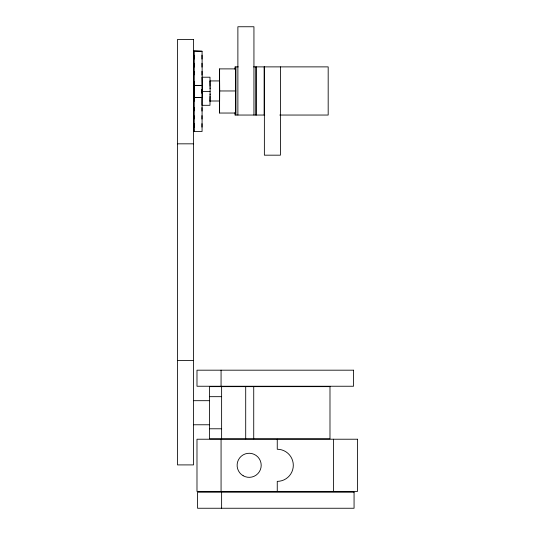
<?xml version="1.0" encoding="UTF-8"?>
<svg xmlns="http://www.w3.org/2000/svg" width="535" height="535" viewBox="0 0 535 535"><rect width="100%" height="100%" fill="white"/><g stroke="black" fill="none" stroke-linecap="round" stroke-linejoin="round"><path stroke-width="0.8" d="M193.911 65.15L193.931 63.163L193.951 64.668M193.917 57.125L193.931 55.138L193.951 56.643M193.797 81.768L193.804 74.278M193.911 73.696C193.971 78.478 193.897 67.912 193.951 72.693M193.804 71.784L193.81 66.795M193.911 65.671L193.931 67.176L193.951 65.19M193.81 63.471L193.81 58.482M193.917 57.64L193.931 59.151L193.951 57.165M193.817 55.152L193.817 50.999L202.076 51.246L202.223 92.963L201.956 77.207L209.987 77.207L210.074 88.756M202.09 97.417L202.07 131.516L194.044 131.516L194.065 97.417L202.23 97.571L194.065 97.417M194.238 91.592L194.198 97.571M201.976 73.215L201.962 75.141M201.976 65.19L201.962 67.116M201.983 57.165L201.962 59.084M202.27 91.592L202.23 97.571M210.115 95.029L210.081 91.358M219.611 68.888L219.611 113.039L235.661 113.039L235.661 68.888L219.611 68.888L219.424 80.932M194.085 91.94L194.172 92.93L194.105 89.439L193.931 101.289L193.931 81.22L194.105 93.451M202.15 91.987L202.13 93.451M202.223 92.548L202.217 89.592M210.074 93.953L209.981 105.301L201.956 105.301L202.13 89.439L202.223 90.542M210.068 96.36L209.981 101.289M194.118 92.876L194.178 93.458M201.962 111.059L201.962 107.588M202.143 92.876L202.203 93.458M201.962 119.091L201.962 115.613M201.962 127.116L201.962 123.638M235.607 69.644L235.661 68.888M193.817 50.999L202.076 51.246M238.282 66.882L234.985 66.882L234.985 69.376M253.536 66.882L328.182 66.882L328.182 115.045L279.758 115.045M209.981 80.932L219.611 80.932L219.704 90.963L219.611 101.001L209.981 101.001M194.051 51.246L194.065 85.379L202.09 85.379M194.065 85.379L202.23 85.526M219.825 90.963L235.875 90.963M202.09 91.405L210.121 91.405L210.115 87.76M264.745 115.045L234.985 115.045L234.985 112.557M177.473 143.828L193.53 143.828M177.473 360.557L193.53 360.557M209.58 396.676L221.624 396.676M193.53 400.688L209.58 400.688M193.53 424.77L209.58 424.77M209.58 428.782L221.624 428.782M194.044 131.516L193.81 126.267M235.607 112.29L235.661 113.039M219.611 113.039L219.424 101.001M209.981 81.22L210.068 86.329M201.962 55.138L201.976 56.643M201.962 63.237L201.976 64.668M201.962 71.262L201.976 72.693M194.111 89.512L194.198 90.542M194.205 85.526L194.165 92.515M202.143 89.719L202.23 91.03M194.111 89.719L194.198 91.03M193.951 109.334C193.904 103.282 193.958 115.339 193.911 109.294M193.944 117.359C193.904 111.313 193.958 123.364 193.911 117.319M193.797 100.46L193.804 107.95M193.804 111.28L193.804 115.446M193.804 118.777L193.804 123.772M333.445 439.222L333.445 491.391M280.42 66.882L280.42 155.177L264.37 155.177L264.37 66.882M277.257 439.222L277.257 449.253A16.057 16.057 0 0 1 293.307 465.31A16.057 16.057 0 0 1 277.257 481.36L277.257 491.391M264.163 66.882L264.163 115.045M256.138 66.882L256.138 115.045M255.944 66.882L255.944 115.045M253.938 115.045L253.938 26.75L237.881 26.75L237.881 115.045M253.73 386.644L253.73 438.82M245.705 386.644L245.705 438.82M235.875 66.882L235.875 115.045M221.624 386.644L221.624 438.82M221.624 492.193L221.624 508.25M221.069 370.187L221.069 386.243M221.069 439.222L221.069 491.391M193.911 124.829L193.924 127.377L193.924 123.358L193.911 124.829M193.53 39.483L177.473 39.483L177.473 464.908L193.53 464.908L193.53 39.483M353.515 370.187L196.987 370.187L196.987 386.243L353.515 386.243L353.515 370.187M329.988 386.644L209.58 386.644L209.58 438.82L329.988 438.82L329.988 386.644M357.527 439.222L196.987 439.222L196.987 491.391L357.527 491.391L357.527 439.222M354.063 492.193L197.542 492.193L197.542 508.25L354.063 508.25L354.063 492.193M243.144 475.735A12.037 12.037 0 0 0 261.2 465.31A12.037 12.037 0 0 0 243.144 454.877A12.037 12.037 0 0 0 243.144 475.735"/></g></svg>
